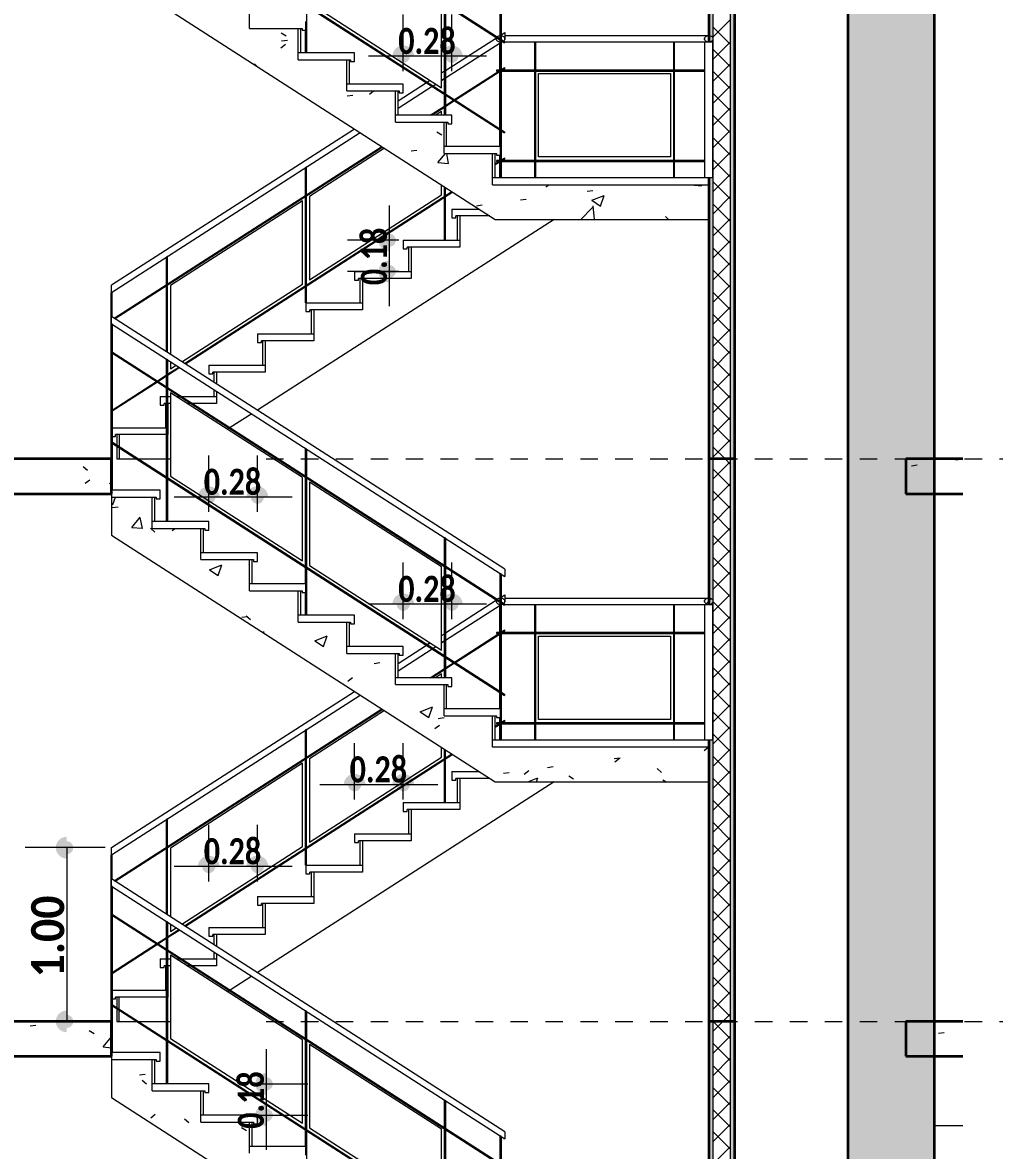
# Model space of a CAD drawing. Header units: metres. Extents: x -144 to 1000, y -717 to 29.
# Drawn here: x 346.09 to 351.65, y -616.35 to -609.89 of the extents above; entities that cross this region are included whole.
import ezdxf

# ---------------------------------------------------------------- set-up
doc = ezdxf.new("R2010")
doc.units = ezdxf.units.M
doc.linetypes.add('Punto 1 mm', pattern=[0.075, 0, -0.075])
doc.layers.get('0').update_dxf_attribs({"color": 1})
for name, color, linetype, lineweight in [('A-ANNO-DIMS', 1, 'Continuous', 9), ('A-FLOR', 2, 'Continuous', 9), ('A-FLOR-HRAL', 1, 'Continuous', 9), ('A-FLOR-LEVL', 51, 'Continuous', 9), ('A-FLOR-PATT', 8, 'Continuous', 50), ('A-WALL', 4, 'Continuous', 9), ('S-BEAM', 1, 'Continuous', 9), ('S-COLS', 7, 'Continuous', 9), ('S-STRS', 1, 'Continuous', 9)]:
    doc.layers.add(name, color=color, linetype=linetype, lineweight=lineweight)
doc.layers.add('A-WALL-PATT', color=7, linetype='Continuous', lineweight=35, true_color=0x9c9c9c)
doc.styles.add('Calibri_B', font='calibrib.ttf', dxfattribs={"height": 0.165})
doc.styles.add('Calibri_B_2', font='calibrib.ttf', dxfattribs={"height": 0.135})

msp = doc.modelspace()

# ---------------------------------------------------------------- hatches: boundary and pattern name
at = {"layer": 'A-WALL-PATT', "true_color": 0x747474}
for points in [[(350.0187, -612.394), (350.0436, -612.394), (350.0436, -609.1724), (350.0187, -609.1724), (350.0187, -610.0052), (350.0411, -610.0052), (350.0411, -610.7832), (350.0187, -610.7832), (350.0187, -612.3186)], [(350.0187, -615.6156), (350.0436, -615.6156), (350.0436, -612.394), (350.0187, -612.394), (350.0187, -613.2267), (350.0411, -613.2267), (350.0411, -614.0048), (350.0187, -614.0048), (350.0187, -615.4299)], [(350.0187, -618.8372), (350.0436, -618.8372), (350.0436, -615.6156), (350.0187, -615.6156), (350.0187, -616.4483), (350.0411, -616.4483), (350.0411, -617.2264), (350.0187, -617.2264), (350.0187, -618.5412)]]:
    msp.add_hatch(color=8, dxfattribs=at).paths.add_polyline_path(points)
at = {"layer": 'A-WALL-PATT', "lineweight": 5, "true_color": 0x747474}
for points in [[(350.143, -612.394), (350.1679, -612.394), (350.1679, -609.1724), (350.143, -609.1724), (350.143, -612.3186)], [(350.143, -615.6156), (350.1679, -615.6156), (350.1679, -612.394), (350.143, -612.394), (350.143, -615.2225)], [(350.143, -618.8372), (350.1679, -618.8372), (350.1679, -615.6156), (350.143, -615.6156), (350.143, -618.5412)]]:
    msp.add_hatch(color=8, dxfattribs=at).paths.add_polyline_path(points)
at = {"layer": 'S-COLS', "true_color": 0x414141}
msp.add_hatch(color=250, dxfattribs=at).paths.add_polyline_path([(350.8142, -652.1865), (351.3113, -652.1865), (351.3113, -602.7802), (350.8142, -602.7802), (350.8142, -650.8985)])

# ---------------------------------------------------------------- linework, layer by layer
at = {"linetype": 'ByBlock'}
for points in [[(348.2815, -610.0875, 0.0994, 0.0994, 1), (348.2567, -610.0875, 0, 0, 0)], [(348.1891, -611.3077, 0.0994, 0.0994, 1), (348.1891, -611.3326, 0, 0, 0)], [(347.1679, -612.6128, 0.0994, 0.0994, 1), (347.143, -612.6128, 0, 0, 0)], [(348.2815, -613.2263, 0.0994, 0.0994, 1), (348.2567, -613.2263, 0, 0, 0)], [(348.0031, -614.2602, 0.0994, 0.0994, 1), (347.9783, -614.2602, 0, 0, 0)], [(346.342, -614.608, 0.0994, 0.0994, 1), (346.342, -614.6329, 0, 0, 0)], [(347.1679, -614.729, 0.0994, 0.0994, 1), (347.143, -614.729, 0, 0, 0)], [(347.4846, -616.1401, 0.0994, 0.0994, 1), (347.4846, -616.1649, 0, 0, 0)]]:
    msp.add_lwpolyline(points, format="xyseb", dxfattribs=at)
at = {"linetype": 'ByBlock', "const_width": 0.0994}
for points in [[(348.5599, -610.0875, 1), (348.5351, -610.0875, 1)], [(348.1891, -611.1287, 1), (348.1891, -611.1536, 1)], [(347.4463, -612.6128, 1), (347.4215, -612.6128, 1)], [(348.5599, -613.2263, 1), (348.5351, -613.2263, 1)], [(348.2815, -614.2602, 1), (348.2567, -614.2602, 1)], [(347.4463, -614.729, 1), (347.4215, -614.729, 1)], [(346.342, -615.6032, 1), (346.342, -615.628, 1)], [(347.4846, -615.9611, 1), (347.4846, -615.986, 1)]]:
    msp.add_lwpolyline(points, format="xyb", dxfattribs=at)
at = {"layer": 'A-ANNO-DIMS'}
for p, q in [((348.2691, -610.1723), (348.2691, -609.8488)), ((348.5475, -610.1723), (348.5475, -609.8488)), ((348.7464, -610.0875), (348.0702, -610.0875)), ((348.1891, -610.9423), (348.1891, -611.519)), ((348.2436, -611.1412), (347.9504, -611.1412)), ((348.2436, -611.3201), (347.9504, -611.3201)), ((347.1555, -612.6977), (347.1555, -612.3742)), ((347.4339, -612.6977), (347.4339, -612.3742)), ((347.6327, -612.6128), (346.9566, -612.6128)), ((348.2691, -613.3111), (348.2691, -612.9876)), ((348.5475, -613.3111), (348.5475, -612.9876)), ((348.7464, -613.2263), (348.0702, -613.2263)), ((347.9907, -614.345), (347.9907, -614.0216)), ((348.2691, -614.345), (348.2691, -614.0216)), ((348.468, -614.2602), (347.7918, -614.2602)), ((347.1555, -614.8138), (347.1555, -614.4903)), ((347.4339, -614.8138), (347.4339, -614.4903)), ((346.5617, -614.6205), (346.1033, -614.6205)), ((346.342, -614.6205), (346.342, -615.6156)), ((347.6327, -614.729), (346.9566, -614.729)), ((346.5617, -615.6156), (346.1033, -615.6156)), ((347.4846, -615.7747), (347.4846, -616.3514)), ((347.43, -615.9735), (347.7232, -615.9735)), ((347.43, -616.1525), (347.7232, -616.1525))]:
    msp.add_line(p, q, dxfattribs=at)
at = {"layer": 'A-FLOR', "lineweight": 35}
for p, q in [((346.5987, -612.394), (342.7599, -612.394)), ((346.5987, -612.5929), (346.5987, -612.394)), ((351.4738, -612.394), (351.1475, -612.394)), ((351.1475, -612.394), (351.1475, -612.5929)), ((342.7599, -612.5929), (346.5987, -612.5929)), ((351.1475, -612.5929), (351.4738, -612.5929)), ((346.5987, -615.6156), (342.7599, -615.6156)), ((346.5987, -615.8144), (346.5987, -615.6156)), ((351.4738, -615.6156), (351.1475, -615.6156)), ((351.1475, -615.6156), (351.1475, -615.8144)), ((342.7599, -615.8144), (346.5987, -615.8144)), ((351.1475, -615.8144), (351.4738, -615.8144))]:
    msp.add_line(p, q, dxfattribs=at)
at = {"layer": 'A-FLOR-HRAL'}
for p, q in [((346.5987, -608.5559), (348.8487, -610.0024)), ((346.5987, -608.563), (348.8487, -610.0095)), ((346.5987, -609.073), (348.8487, -610.5194)), ((346.5987, -609.0801), (348.8487, -610.5265)), ((347.7155, -609.1157), (347.7155, -610.0673)), ((348.505, -610.4253), (348.505, -609.623)), ((348.5109, -609.6268), (348.5109, -610.4253)), ((347.7324, -609.7819), (348.4881, -610.2677)), ((348.4881, -610.2677), (348.4881, -609.7904)), ((348.8233, -610.6042), (348.8233, -609.8278)), ((348.8293, -609.8316), (348.8293, -610.7832)), ((347.7095, -610.0673), (347.7095, -609.938)), ((348.5109, -610.1696), (348.8032, -609.9817)), ((348.5109, -610.2109), (348.8233, -610.0101)), ((348.8015, -609.9878), (348.8021, -609.9839)), ((348.8021, -609.9916), (348.8015, -609.9878)), ((348.8037, -609.9806), (348.8021, -609.9839)), ((348.8021, -609.9916), (348.8039, -609.9953)), ((348.8039, -609.9953), (348.8069, -609.9986)), ((348.8069, -609.9986), (348.8108, -610.0014)), ((348.8108, -609.9742), (348.8078, -609.9761)), ((348.8155, -609.9721), (348.8108, -609.9742)), ((348.8108, -610.0014), (348.8155, -610.0034)), ((348.8208, -609.9708), (348.8155, -609.9721)), ((348.8155, -610.0034), (348.8208, -610.0047)), ((348.8197, -609.9711), (348.8233, -609.9687)), ((348.8233, -609.9705), (348.8208, -609.9708)), ((348.8208, -610.0047), (348.8233, -610.005)), ((348.8229, -610.1667), (348.8229, -610.0104)), ((348.8293, -609.9649), (348.8512, -609.9508)), ((348.8319, -609.9708), (348.8293, -609.9705)), ((348.8319, -610.0046), (348.8293, -610.0063)), ((348.8293, -610.005), (348.8319, -610.0047)), ((348.831, -610.0052), (348.842, -610.0052)), ((348.8371, -609.9721), (348.8319, -609.9708)), ((348.8319, -610.0047), (348.8371, -610.0034)), ((348.8418, -609.9742), (348.8371, -609.9721)), ((348.8371, -610.0034), (348.8385, -610.0029)), ((348.8458, -609.9769), (348.8418, -609.9742)), ((348.8445, -609.9997), (348.8458, -609.9986)), ((348.8487, -609.9802), (348.8458, -609.9769)), ((348.8458, -609.9986), (348.8487, -609.9953)), ((348.8506, -609.9839), (348.8487, -609.9802)), ((348.8487, -609.9953), (348.8506, -609.9916)), ((348.8487, -610.0024), (348.8487, -610.0095)), ((348.8487, -610.0052), (350.0411, -610.0052)), ((348.8512, -609.9922), (348.8498, -609.9931)), ((348.8512, -609.9878), (348.8506, -609.9839)), ((348.8506, -609.9916), (348.8512, -609.9878)), ((350.0187, -609.9704), (348.8512, -609.9704)), ((349.0216, -610.0052), (349.0216, -610.7832)), ((349.0276, -610.7832), (349.0276, -610.0052)), ((349.8171, -610.0052), (349.8171, -610.7832)), ((349.823, -610.7832), (349.823, -610.0052)), ((349.9945, -609.9839), (349.9939, -609.9878)), ((349.9939, -609.9878), (349.9945, -609.9916)), ((349.9963, -609.9802), (349.9945, -609.9839)), ((349.9945, -609.9916), (349.9963, -609.9953)), ((349.9993, -609.9769), (349.9963, -609.9802)), ((349.9963, -609.9953), (349.9993, -609.9986)), ((349.9963, -610.7832), (349.9963, -610.0052)), ((350.0032, -609.9742), (349.9993, -609.9769)), ((349.9993, -609.9986), (350.0032, -610.0014)), ((350.0079, -609.9721), (350.0032, -609.9742)), ((350.0032, -610.0014), (350.0079, -610.0034)), ((350.0132, -609.9708), (350.0079, -609.9721)), ((350.0079, -610.0034), (350.0132, -610.0047)), ((350.0187, -609.9704), (350.0132, -609.9708)), ((350.0132, -610.0047), (350.0187, -610.0052)), ((350.0242, -609.9708), (350.0187, -609.9704)), ((350.0187, -610.0052), (350.0242, -610.0047)), ((350.0295, -609.9721), (350.0242, -609.9708)), ((350.0242, -610.0047), (350.0295, -610.0034)), ((350.0342, -609.9742), (350.0295, -609.9721)), ((350.0295, -610.0034), (350.0342, -610.0014)), ((350.0381, -609.9769), (350.0342, -609.9742)), ((350.0342, -610.0014), (350.0381, -609.9986)), ((350.0411, -609.9802), (350.0381, -609.9769)), ((350.0381, -609.9986), (350.0411, -609.9953)), ((350.0429, -609.9839), (350.0411, -609.9802)), ((350.0411, -609.9953), (350.0429, -609.9916)), ((350.0411, -610.7832), (350.0411, -610.0052)), ((350.0436, -609.9878), (350.0429, -609.9839)), ((350.0429, -609.9916), (350.0436, -609.9878)), ((348.505, -610.1734), (348.4881, -610.1843)), ((348.563, -610.3358), (348.8166, -610.1727)), ((348.8233, -610.1755), (348.5685, -610.3393)), ((348.804, -610.1667), (348.804, -610.1727)), ((348.8233, -610.1667), (348.804, -610.1667)), ((348.804, -610.1727), (348.8233, -610.1727)), ((348.8229, -610.5029), (348.8229, -610.1727)), ((348.8293, -610.1646), (348.8487, -610.1521)), ((349.9963, -610.1667), (348.8293, -610.1667)), ((348.8293, -610.1727), (349.9963, -610.1727)), ((348.8487, -610.1592), (348.837, -610.1667)), ((348.8487, -610.1521), (348.8487, -610.1592)), ((348.8487, -610.1727), (348.8487, -610.1667)), ((349.0445, -610.6639), (349.0445, -610.1866)), ((349.0445, -610.1866), (349.8002, -610.1866)), ((349.8002, -610.1866), (349.8002, -610.6639)), ((348.4022, -610.2395), (348.2393, -610.3442)), ((348.4344, -610.2602), (348.2393, -610.3856)), ((348.4232, -610.226), (348.4077, -610.2359)), ((348.4399, -610.2566), (348.4553, -610.2467)), ((348.4881, -610.2256), (348.505, -610.2148)), ((348.5048, -610.2149), (348.4881, -610.2256)), ((348.5048, -610.2983), (348.5048, -610.2149)), ((348.5048, -610.4253), (348.5048, -610.3054)), ((348.4238, -610.4253), (348.505, -610.3731)), ((348.505, -610.3802), (348.4348, -610.4253)), ((348.5109, -610.3692), (348.5575, -610.3393)), ((348.563, -610.3429), (348.5109, -610.3763)), ((348.4879, -610.4039), (348.4547, -610.4253)), ((348.4879, -610.4253), (348.4879, -610.4039)), ((347.9907, -610.504), (346.5987, -611.3989)), ((346.5987, -611.4403), (348.0229, -610.5247)), ((348.8229, -610.6042), (348.8229, -610.51)), ((348.8487, -610.5194), (348.8487, -610.5265)), ((346.6145, -611.5883), (348.146, -610.6038)), ((348.1516, -610.6073), (346.6201, -611.5919)), ((348.1615, -610.6137), (347.7322, -610.8897)), ((348.8229, -610.6838), (348.8229, -610.6539)), ((348.8233, -610.7832), (348.8233, -610.6539)), ((348.7961, -610.703), (348.8166, -610.6897)), ((348.8233, -610.6925), (348.7961, -610.71)), ((348.804, -610.6838), (348.804, -610.6897)), ((348.8233, -610.6838), (348.804, -610.6838)), ((348.804, -610.6897), (348.8233, -610.6897)), ((348.8229, -610.7832), (348.8229, -610.6897)), ((348.8293, -610.6816), (348.8487, -610.6691)), ((349.9963, -610.6838), (348.8293, -610.6838)), ((348.8293, -610.6897), (349.9963, -610.6897)), ((348.8487, -610.6762), (348.837, -610.6838)), ((348.8487, -610.6691), (348.8487, -610.6762)), ((348.8487, -610.6897), (348.8487, -610.6838)), ((349.8002, -610.6639), (349.0445, -610.6639)), ((347.7153, -610.7224), (347.7093, -610.7263)), ((347.7093, -611.4991), (347.7093, -610.7263)), ((347.7153, -611.4991), (347.7153, -610.7224)), ((350.0411, -610.7832), (349.9963, -610.7832)), ((348.4879, -610.8812), (348.4879, -610.8235)), ((348.5048, -611.1412), (348.5048, -610.8344)), ((348.5107, -611.1412), (348.5107, -610.8382)), ((347.6924, -610.9153), (346.9367, -611.4011)), ((347.0167, -611.8468), (348.5482, -610.8623)), ((348.5537, -610.8659), (347.0224, -611.8503)), ((347.6924, -611.3926), (347.6924, -610.9153)), ((347.7322, -611.367), (348.4879, -610.8812)), ((347.7322, -610.8897), (347.7322, -611.367)), ((348.5048, -611.1412), (348.5107, -611.1412)), ((346.9198, -611.2338), (346.9139, -611.2376)), ((346.9139, -611.7805), (346.9139, -611.2376)), ((346.9198, -611.7846), (346.9198, -611.2338)), ((346.9367, -611.4011), (346.9367, -611.7952)), ((347.0014, -611.8368), (347.6924, -611.3926)), ((346.6016, -611.4383), (346.5957, -611.4422)), ((346.5957, -612.394), (346.5957, -611.4422)), ((346.6016, -611.5798), (346.6016, -611.4383)), ((347.7093, -611.4991), (347.7153, -611.4991)), ((346.6016, -611.6212), (346.5957, -611.6173)), ((348.8512, -613.0259), (346.5987, -611.5779)), ((346.5987, -611.6192), (348.8512, -613.0673)), ((346.6016, -611.6212), (346.6016, -612.573)), ((346.5987, -611.7846), (346.5987, -611.7775)), ((346.5987, -611.7775), (348.8487, -613.224)), ((346.5987, -611.7846), (348.8487, -613.2311)), ((346.9139, -611.9802), (346.9139, -611.8217)), ((346.92, -611.8257), (346.9141, -611.8219)), ((346.9141, -612.752), (346.9141, -611.8219)), ((346.92, -611.8257), (346.92, -612.752)), ((346.92, -611.909), (346.9847, -611.8674)), ((346.9904, -611.8709), (346.92, -611.9161)), ((346.9367, -611.8366), (346.9367, -611.8784)), ((346.9367, -611.8784), (346.9693, -611.8575)), ((346.8616, -611.9466), (346.9141, -611.9128)), ((346.9141, -611.9199), (346.8671, -611.9501)), ((346.6016, -612.1137), (346.8561, -611.9501)), ((346.8616, -611.9537), (346.6016, -612.1208)), ((346.9139, -612.036), (346.9139, -611.9872)), ((346.9369, -612.0149), (346.9369, -612.4921)), ((347.6926, -612.5007), (346.9369, -612.0149)), ((346.5987, -612.3017), (346.5987, -612.2946)), ((346.5987, -612.2946), (348.8487, -613.741)), ((346.5987, -612.3017), (348.8487, -613.7481)), ((347.7155, -612.3373), (347.7095, -612.3335)), ((347.7095, -613.1099), (347.7095, -612.3335)), ((347.7155, -612.3373), (347.7155, -613.2889)), ((346.9369, -612.4921), (347.6926, -612.9779)), ((347.6926, -612.9779), (347.6926, -612.5007)), ((347.7324, -612.5262), (347.7324, -613.0035)), ((348.4881, -613.012), (347.7324, -612.5262)), ((348.5109, -612.8484), (348.505, -612.8446)), ((348.505, -613.6468), (348.505, -612.8446)), ((348.5109, -612.8484), (348.5109, -613.6468)), ((347.7324, -613.0035), (348.4881, -613.4893)), ((348.4881, -613.4893), (348.4881, -613.012)), ((348.8293, -613.0532), (348.8233, -613.0494)), ((348.8233, -613.8258), (348.8233, -613.0494)), ((348.8293, -613.0532), (348.8293, -614.0048)), ((347.7095, -613.2889), (347.7095, -613.1596)), ((348.8293, -613.1865), (348.8512, -613.1724)), ((348.8032, -613.2033), (348.5109, -613.3912)), ((348.5109, -613.4325), (348.8233, -613.2317)), ((348.8015, -613.2093), (348.8021, -613.2055)), ((348.8015, -613.2093), (348.8021, -613.2132)), ((348.8037, -613.2022), (348.8021, -613.2055)), ((348.8021, -613.2132), (348.8039, -613.2169)), ((348.8039, -613.2169), (348.8069, -613.2202)), ((348.8069, -613.2202), (348.8108, -613.2229)), ((348.8108, -613.1957), (348.8078, -613.1977)), ((348.8155, -613.1937), (348.8108, -613.1957)), ((348.8108, -613.2229), (348.8155, -613.225)), ((348.8208, -613.1924), (348.8155, -613.1937)), ((348.8155, -613.225), (348.8208, -613.2263)), ((348.8197, -613.1926), (348.8233, -613.1903)), ((348.8233, -613.1921), (348.8208, -613.1924)), ((348.8208, -613.2263), (348.8233, -613.2266)), ((348.8229, -613.3883), (348.8229, -613.2319)), ((348.8319, -613.1924), (348.8293, -613.1921)), ((348.8293, -613.2279), (348.8319, -613.2262)), ((348.8293, -613.2266), (348.8319, -613.2263)), ((348.842, -613.2267), (348.831, -613.2267)), ((348.8371, -613.1937), (348.8319, -613.1924)), ((348.8319, -613.2263), (348.8371, -613.225)), ((348.8418, -613.1957), (348.8371, -613.1937)), ((348.8371, -613.225), (348.8385, -613.2245)), ((348.8458, -613.1985), (348.8418, -613.1957)), ((348.8445, -613.2212), (348.8458, -613.2202)), ((348.8487, -613.2018), (348.8458, -613.1985)), ((348.8458, -613.2202), (348.8487, -613.2169)), ((348.8506, -613.2055), (348.8487, -613.2018)), ((348.8487, -613.2169), (348.8506, -613.2132)), ((348.8487, -613.224), (348.8487, -613.2311)), ((348.8487, -613.2267), (350.0411, -613.2267)), ((348.8498, -613.2147), (348.8512, -613.2138)), ((348.8512, -613.2093), (348.8506, -613.2055)), ((348.8506, -613.2132), (348.8512, -613.2093)), ((348.8512, -613.1919), (350.0187, -613.1919)), ((349.0216, -613.2267), (349.0216, -614.0048)), ((349.0276, -614.0048), (349.0276, -613.2267)), ((349.8171, -613.2267), (349.8171, -614.0048)), ((349.823, -614.0048), (349.823, -613.2267)), ((349.9945, -613.2055), (349.9939, -613.2093)), ((349.9939, -613.2093), (349.9945, -613.2132)), ((349.9963, -613.2018), (349.9945, -613.2055)), ((349.9945, -613.2132), (349.9963, -613.2169)), ((349.9993, -613.1985), (349.9963, -613.2018)), ((349.9963, -613.2169), (349.9993, -613.2202)), ((349.9963, -614.0048), (349.9963, -613.2267)), ((350.0032, -613.1957), (349.9993, -613.1985)), ((349.9993, -613.2202), (350.0032, -613.2229)), ((350.0079, -613.1937), (350.0032, -613.1957)), ((350.0032, -613.2229), (350.0079, -613.225)), ((350.0033, -613.223), (350.0314, -613.1948)), ((350.0132, -613.1924), (350.0079, -613.1937)), ((350.0079, -613.225), (350.0132, -613.2263)), ((350.0187, -613.1919), (350.0132, -613.1924)), ((350.0132, -613.2263), (350.0187, -613.2267)), ((350.0242, -613.1924), (350.0187, -613.1919)), ((350.0187, -613.2267), (350.0242, -613.2263)), ((350.0295, -613.1937), (350.0242, -613.1924)), ((350.0242, -613.2263), (350.0295, -613.225)), ((350.0342, -613.1957), (350.0295, -613.1937)), ((350.0295, -613.225), (350.0342, -613.2229)), ((350.0381, -613.1985), (350.0342, -613.1957)), ((350.0342, -613.2229), (350.0381, -613.2202)), ((350.0411, -613.2018), (350.0381, -613.1985)), ((350.0381, -613.2202), (350.0411, -613.2169)), ((350.0429, -613.2055), (350.0411, -613.2018)), ((350.0411, -613.2169), (350.0429, -613.2132)), ((350.0411, -614.0048), (350.0411, -613.2267)), ((350.0436, -613.2093), (350.0429, -613.2055)), ((350.0429, -613.2132), (350.0436, -613.2093)), ((348.4881, -613.4059), (348.505, -613.395)), ((348.563, -613.5574), (348.8166, -613.3943)), ((348.8233, -613.3971), (348.5685, -613.5609)), ((348.804, -613.3883), (348.804, -613.3943)), ((348.8233, -613.3883), (348.804, -613.3883)), ((348.804, -613.3943), (348.8233, -613.3943)), ((348.8229, -613.7245), (348.8229, -613.3943)), ((348.8293, -613.3861), (348.8487, -613.3737)), ((349.9963, -613.3883), (348.8293, -613.3883)), ((348.8293, -613.3943), (349.9963, -613.3943)), ((348.8487, -613.3808), (348.837, -613.3883)), ((348.8487, -613.3737), (348.8487, -613.3808)), ((348.8487, -613.3943), (348.8487, -613.3883)), ((349.0445, -613.8855), (349.0445, -613.4082)), ((349.0445, -613.4082), (349.8002, -613.4082)), ((349.8002, -613.4082), (349.8002, -613.8855)), ((348.2393, -613.5658), (348.4022, -613.4611)), ((348.2393, -613.6072), (348.4344, -613.4818)), ((348.4232, -613.4476), (348.4077, -613.4575)), ((348.4077, -613.4575), (348.4232, -613.4476)), ((348.4399, -613.4782), (348.4553, -613.4683)), ((348.4881, -613.4472), (348.505, -613.4364)), ((348.5048, -613.4365), (348.4881, -613.4472)), ((348.5048, -613.5199), (348.5048, -613.4365)), ((348.5048, -613.6468), (348.5048, -613.527)), ((348.5109, -613.5908), (348.5575, -613.5609)), ((348.563, -613.5644), (348.5109, -613.5979)), ((348.4238, -613.6468), (348.505, -613.5947)), ((348.505, -613.6017), (348.4348, -613.6468)), ((348.4879, -613.6255), (348.4547, -613.6468)), ((348.4879, -613.6468), (348.4879, -613.6255)), ((346.5987, -614.6205), (347.9907, -613.7256)), ((346.5987, -614.6618), (348.0229, -613.7462)), ((348.8229, -613.8258), (348.8229, -613.7316)), ((348.8487, -613.741), (348.8487, -613.7481)), ((346.6145, -614.8099), (348.146, -613.8254)), ((348.1516, -613.8289), (346.6201, -614.8134)), ((348.1615, -613.8353), (347.7322, -614.1113)), ((348.8229, -613.9054), (348.8229, -613.8755)), ((348.8233, -614.0048), (348.8233, -613.8755)), ((349.8002, -613.8855), (349.0445, -613.8855)), ((347.7153, -613.944), (347.7093, -613.9479)), ((347.7093, -614.7207), (347.7093, -613.9479)), ((347.7153, -614.7207), (347.7153, -613.944)), ((348.7961, -613.9245), (348.8166, -613.9113)), ((348.8233, -613.9141), (348.7961, -613.9316)), ((348.804, -613.9054), (348.804, -613.9113)), ((348.8233, -613.9054), (348.804, -613.9054)), ((348.804, -613.9113), (348.8233, -613.9113)), ((348.8229, -614.0048), (348.8229, -613.9113)), ((348.8293, -613.9032), (348.8487, -613.8907)), ((349.9963, -613.9054), (348.8293, -613.9054)), ((348.8293, -613.9113), (349.9963, -613.9113)), ((348.8487, -613.8978), (348.837, -613.9054)), ((348.8487, -613.8907), (348.8487, -613.8978)), ((348.8487, -613.9113), (348.8487, -613.9054)), ((350.0411, -614.0048), (349.9963, -614.0048)), ((348.4879, -614.1028), (348.4879, -614.0451)), ((348.5048, -614.3627), (348.5048, -614.056)), ((348.5107, -614.3627), (348.5107, -614.0598)), ((347.6924, -614.1369), (346.9367, -614.6227)), ((347.0167, -615.0684), (348.5482, -614.0839)), ((348.5537, -614.0875), (347.0224, -615.0719)), ((347.6924, -614.6142), (347.6924, -614.1369)), ((347.7322, -614.5886), (348.4879, -614.1028)), ((347.7322, -614.1113), (347.7322, -614.5886)), ((348.5048, -614.3627), (348.5107, -614.3627)), ((346.9198, -614.4554), (346.9139, -614.4592)), ((346.9139, -615.0021), (346.9139, -614.4592)), ((346.9198, -615.0061), (346.9198, -614.4554)), ((346.6016, -614.6599), (346.5957, -614.6638)), ((346.6016, -614.8014), (346.6016, -614.6599)), ((346.9367, -614.6227), (346.9367, -615.0168)), ((347.0014, -615.0584), (347.6924, -614.6142)), ((346.5957, -615.6156), (346.5957, -614.6638)), ((347.7093, -614.7207), (347.7153, -614.7207)), ((346.6016, -614.8427), (346.5957, -614.8389)), ((348.8512, -616.2475), (346.5987, -614.7994)), ((346.5987, -614.8408), (348.8512, -616.2889)), ((346.6016, -614.8427), (346.6016, -615.7946)), ((346.5987, -615.0062), (346.5987, -614.9991)), ((346.5987, -614.9991), (348.8487, -616.4456)), ((346.5987, -615.0062), (348.8487, -616.4527)), ((346.9139, -615.2017), (346.9139, -615.0433)), ((346.92, -615.0473), (346.9141, -615.0434)), ((346.9141, -615.9735), (346.9141, -615.0434)), ((346.92, -615.0473), (346.92, -615.9735)), ((346.92, -615.1306), (346.9847, -615.089)), ((346.9904, -615.0924), (346.92, -615.1377)), ((346.9367, -615.0581), (346.9367, -615.1)), ((346.9367, -615.1), (346.9693, -615.0791)), ((346.6016, -615.3353), (346.8561, -615.1717)), ((346.8616, -615.1752), (346.6016, -615.3424)), ((346.8616, -615.1681), (346.9141, -615.1344)), ((346.9141, -615.1415), (346.8671, -615.1717)), ((346.9139, -615.2576), (346.9139, -615.2088)), ((346.9369, -615.2365), (346.9369, -615.7137)), ((347.6926, -615.7222), (346.9369, -615.2365)), ((346.5987, -615.5232), (346.5987, -615.5162)), ((346.5987, -615.5162), (348.8487, -616.9626)), ((346.5987, -615.5232), (348.8487, -616.9697)), ((347.7155, -615.5589), (347.7095, -615.5551)), ((347.7095, -616.3315), (347.7095, -615.5551)), ((347.7155, -615.5589), (347.7155, -616.5105)), ((346.9369, -615.7137), (347.6926, -616.1995)), ((347.6926, -616.1995), (347.6926, -615.7222)), ((347.7324, -615.7478), (347.7324, -616.2251)), ((348.4881, -616.2336), (347.7324, -615.7478)), ((348.5109, -616.07), (348.505, -616.0662)), ((348.505, -616.8684), (348.505, -616.0662)), ((348.5109, -616.07), (348.5109, -616.8684)), ((347.7324, -616.2251), (348.4881, -616.7109)), ((348.4881, -616.7109), (348.4881, -616.2336)), ((348.8293, -616.2748), (348.8233, -616.271)), ((348.8233, -617.0474), (348.8233, -616.271)), ((348.8293, -616.2748), (348.8293, -617.2264))]:
    msp.add_line(p, q, dxfattribs=at)
for points in [[(348.8512, -609.9508), (348.8512, -609.9508), (348.8512, -609.9512), (348.8512, -609.9527), (348.8512, -609.9552), (348.8512, -609.9596), (348.8512, -609.9668), (348.8512, -609.9755), (348.8512, -609.9827), (348.8512, -609.988), (348.8512, -609.9914), (348.8512, -609.9922), (348.8512, -609.9922)], [(346.5987, -611.4403), (346.5987, -611.4403), (346.5987, -611.4399), (346.5987, -611.4384), (346.5987, -611.4359), (346.5987, -611.4315), (346.5987, -611.4243), (346.5987, -611.4156), (346.5987, -611.4084), (346.5987, -611.4031), (346.5987, -611.3997), (346.5987, -611.3989), (346.5987, -611.3989)], [(346.5987, -611.6192), (346.5987, -611.6192), (346.5987, -611.6189), (346.5987, -611.6173), (346.5987, -611.6149), (346.5987, -611.6105), (346.5987, -611.6033), (346.5987, -611.5946), (346.5987, -611.5873), (346.5987, -611.5821), (346.5987, -611.5786), (346.5987, -611.5779), (346.5987, -611.5779)], [(348.8512, -613.0259), (348.8512, -613.0259), (348.8512, -613.0263), (348.8512, -613.0278), (348.8512, -613.0303), (348.8512, -613.0347), (348.8512, -613.0418), (348.8512, -613.0506), (348.8512, -613.0578), (348.8512, -613.0631), (348.8512, -613.0665), (348.8512, -613.0673), (348.8512, -613.0673)], [(348.8512, -613.1724), (348.8512, -613.1724), (348.8512, -613.1728), (348.8512, -613.1743), (348.8512, -613.1768), (348.8512, -613.1812), (348.8512, -613.1883), (348.8512, -613.1971), (348.8512, -613.2043), (348.8512, -613.2096), (348.8512, -613.213), (348.8512, -613.2138), (348.8512, -613.2138)], [(346.5987, -614.6618), (346.5987, -614.6618), (346.5987, -614.6615), (346.5987, -614.6599), (346.5987, -614.6575), (346.5987, -614.6531), (346.5987, -614.6459), (346.5987, -614.6372), (346.5987, -614.6299), (346.5987, -614.6247), (346.5987, -614.6213), (346.5987, -614.6205), (346.5987, -614.6205)], [(346.5987, -614.8408), (346.5987, -614.8408), (346.5987, -614.8405), (346.5987, -614.8389), (346.5987, -614.8364), (346.5987, -614.832), (346.5987, -614.8249), (346.5987, -614.8162), (346.5987, -614.8089), (346.5987, -614.8037), (346.5987, -614.8002), (346.5987, -614.7995), (346.5987, -614.7994)], [(348.8512, -616.2475), (348.8512, -616.2475), (348.8512, -616.2478), (348.8512, -616.2494), (348.8512, -616.2519), (348.8512, -616.2563), (348.8512, -616.2634), (348.8512, -616.2721), (348.8512, -616.2794), (348.8512, -616.2847), (348.8512, -616.2881), (348.8512, -616.2889), (348.8512, -616.2889)]]:
    msp.add_open_spline(points, degree=3, knots=[0, 0, 0, 0, 0.071429, 0.142857, 0.214286, 0.285714, 0.428571, 0.571429, 0.678571, 0.785714, 0.892857, 1, 1, 1, 1], dxfattribs=at)
for points in [[(349.9945, -609.9916), (349.9941, -609.9904), (349.9936, -609.9878), (349.9941, -609.9852), (349.9945, -609.9839)], [(349.9945, -613.2132), (349.9941, -613.2119), (349.9936, -613.2093), (349.9941, -613.2067), (349.9945, -613.2055)]]:
    msp.add_open_spline(points, degree=3, dxfattribs=at)
at = {"layer": 'A-FLOR-LEVL', "color": 251, "linetype": 'Punto 1 mm', "true_color": 0x6c6c6c}
for p, q in [((347.4833, -612.394), (354.0184, -612.394)), ((347.4833, -615.6156), (354.0184, -615.6156))]:
    msp.add_line(p, q, dxfattribs=at)
at = {"layer": 'A-FLOR-PATT', "color": 8, "lineweight": 5, "true_color": 0x828282}
for p, q in [((351.4314, -612.3994), (351.4645, -612.3951)), ((346.4357, -612.4366), (346.4603, -612.4591)), ((351.1797, -612.4326), (351.2127, -612.4282)), ((346.4478, -612.5331), (346.4742, -612.5128)), ((346.5864, -612.5333), (346.5987, -612.5411)), ((346.1331, -615.6412), (346.1662, -615.6368)), ((346.4705, -615.6672), (346.4987, -615.6851)), ((351.3342, -615.6834), (351.3673, -615.679)), ((346.5506, -615.7621), (346.5987, -615.7048)), ((346.5506, -615.7622), (346.5987, -615.7664))]:
    msp.add_line(p, q, dxfattribs=at)
at = {"layer": 'A-WALL'}
for p, q in [((350.0436, -652.1865), (350.0436, -602.9281)), ((350.143, -652.1865), (350.143, -602.9281))]:
    msp.add_line(p, q, dxfattribs=at)
at = {"layer": 'A-WALL', "lineweight": 35}
for p, q in [((350.1679, -652.1865), (350.1679, -602.9281)), ((350.0187, -607.5616), (350.0187, -610.0052)), ((350.0187, -610.7832), (350.0187, -613.2267)), ((350.1679, -612.394), (350.0187, -612.394)), ((350.0187, -614.0048), (350.0187, -616.4483)), ((350.1679, -615.6156), (350.0187, -615.6156))]:
    msp.add_line(p, q, dxfattribs=at)
at = {"layer": 'A-WALL-PATT', "color": 1, "lineweight": 5, "true_color": 0xff0000}
for p, q in [((350.0436, -609.9766), (350.143, -609.8772)), ((350.143, -610.0206), (350.0436, -609.9212)), ((350.0436, -610.1032), (350.143, -610.0037)), ((350.143, -610.1472), (350.0436, -610.0477)), ((350.0436, -610.2297), (350.143, -610.1303)), ((350.143, -610.2737), (350.0436, -610.1743)), ((350.0436, -610.3563), (350.143, -610.2568)), ((350.143, -610.4003), (350.0436, -610.3008)), ((350.0436, -610.4828), (350.143, -610.3834)), ((350.143, -610.5268), (350.0436, -610.4274)), ((350.0436, -610.6094), (350.143, -610.5099)), ((350.143, -610.6534), (350.0436, -610.554)), ((350.0436, -610.7359), (350.143, -610.6365)), ((350.143, -610.7799), (350.0436, -610.6805)), ((350.0436, -610.8625), (350.143, -610.7631)), ((350.143, -610.9065), (350.0436, -610.8071)), ((350.0436, -610.989), (350.143, -610.8896)), ((350.143, -611.0331), (350.0436, -610.9336)), ((350.0436, -611.1156), (350.143, -611.0162)), ((350.143, -611.1596), (350.0436, -611.0602)), ((350.0436, -611.2422), (350.143, -611.1427)), ((350.143, -611.2862), (350.0436, -611.1867)), ((350.0436, -611.3687), (350.143, -611.2693)), ((350.143, -611.4127), (350.0436, -611.3133)), ((350.0436, -611.4953), (350.143, -611.3958)), ((350.143, -611.5393), (350.0436, -611.4398)), ((350.0436, -611.6218), (350.143, -611.5224)), ((350.143, -611.6658), (350.0436, -611.5664)), ((350.0436, -611.7484), (350.143, -611.649)), ((350.143, -611.7924), (350.0436, -611.693)), ((350.0436, -611.8749), (350.143, -611.7755)), ((350.143, -611.9189), (350.0436, -611.8195)), ((350.0436, -612.0015), (350.143, -611.9021)), ((350.143, -612.0455), (350.0436, -611.9461)), ((350.0436, -612.128), (350.143, -612.0286)), ((350.143, -612.1721), (350.0436, -612.0726)), ((350.0436, -612.2546), (350.143, -612.1552)), ((350.143, -612.2986), (350.0436, -612.1992)), ((350.0436, -612.3812), (350.143, -612.2817)), ((350.1118, -612.394), (350.0436, -612.3257)), ((350.143, -612.4252), (350.1118, -612.394)), ((350.0436, -612.5077), (350.143, -612.4083)), ((350.143, -612.5517), (350.0436, -612.4523)), ((350.0436, -612.6343), (350.143, -612.5348)), ((350.143, -612.6783), (350.0436, -612.5788)), ((350.0436, -612.7608), (350.143, -612.6614)), ((350.143, -612.8048), (350.0436, -612.7054)), ((350.0436, -612.8874), (350.143, -612.788)), ((350.143, -612.9314), (350.0436, -612.832)), ((350.0436, -613.0139), (350.143, -612.9145)), ((350.143, -613.0579), (350.0436, -612.9585)), ((350.0436, -613.1405), (350.143, -613.0411)), ((350.143, -613.1845), (350.0436, -613.0851)), ((350.0436, -613.2671), (350.143, -613.1676)), ((350.143, -613.3111), (350.0436, -613.2116)), ((350.0436, -613.3936), (350.143, -613.2942)), ((350.143, -613.4376), (350.0436, -613.3382)), ((350.0436, -613.5202), (350.143, -613.4207)), ((350.143, -613.5642), (350.0436, -613.4647)), ((350.0436, -613.6467), (350.143, -613.5473)), ((350.143, -613.6907), (350.0436, -613.5913)), ((350.0436, -613.7733), (350.143, -613.6738)), ((350.143, -613.8173), (350.0436, -613.7178)), ((350.0436, -613.8998), (350.143, -613.8004)), ((350.143, -613.9438), (350.0436, -613.8444)), ((350.0436, -614.0264), (350.143, -613.927)), ((350.143, -614.0704), (350.0436, -613.971)), ((350.0436, -614.1529), (350.143, -614.0535)), ((350.143, -614.1969), (350.0436, -614.0975)), ((350.0436, -614.2795), (350.143, -614.1801)), ((350.143, -614.3235), (350.0436, -614.2241)), ((350.0436, -614.4061), (350.143, -614.3066)), ((350.143, -614.4501), (350.0436, -614.3506)), ((350.0436, -614.5326), (350.143, -614.4332)), ((350.143, -614.5766), (350.0436, -614.4772)), ((350.0436, -614.6592), (350.143, -614.5597)), ((350.143, -614.7032), (350.0436, -614.6037)), ((350.0436, -614.7857), (350.143, -614.6863)), ((350.143, -614.8297), (350.0436, -614.7303)), ((350.0436, -614.9123), (350.143, -614.8128)), ((350.143, -614.9563), (350.0436, -614.8568)), ((350.0436, -615.0388), (350.143, -614.9394)), ((350.143, -615.0828), (350.0436, -614.9834)), ((350.0436, -615.1654), (350.143, -615.066)), ((350.143, -615.2094), (350.0436, -615.11)), ((350.0436, -615.2919), (350.143, -615.1925)), ((350.143, -615.3359), (350.0436, -615.2365)), ((350.0436, -615.4185), (350.143, -615.3191)), ((350.143, -615.4625), (350.0436, -615.3631)), ((350.0436, -615.5451), (350.143, -615.4456)), ((350.143, -615.5891), (350.0436, -615.4896)), ((350.0436, -615.6716), (350.0996, -615.6156)), ((350.143, -615.7156), (350.0436, -615.6162)), ((350.0996, -615.6156), (350.143, -615.5722)), ((350.0436, -615.7982), (350.143, -615.6987)), ((350.143, -615.8422), (350.0436, -615.7427)), ((350.0436, -615.9247), (350.143, -615.8253)), ((350.143, -615.9687), (350.0436, -615.8693)), ((350.0436, -616.0513), (350.143, -615.9518)), ((350.143, -616.0953), (350.0436, -615.9959)), ((350.0436, -616.1778), (350.143, -616.0784)), ((350.143, -616.2218), (350.0436, -616.1224)), ((350.0436, -616.3044), (350.143, -616.205)), ((350.143, -616.3484), (350.0436, -616.249)), ((350.0436, -616.4309), (350.143, -616.3315))]:
    msp.add_line(p, q, dxfattribs=at)
at = {"layer": 'S-BEAM'}
for q in [(351.3124, -615.8144), (351.4738, -616.2122)]:
    msp.add_line((351.3124, -616.2122), q, dxfattribs=at)
at = {"layer": 'S-COLS', "lineweight": 35}
for p, q in [((350.8142, -602.7802), (350.8142, -652.1865)), ((351.3113, -652.1865), (351.3113, -602.7802))]:
    msp.add_line(p, q, dxfattribs=at)
at = {"layer": 'S-STRS'}
for p, q in [((346.5987, -609.6091), (348.7963, -611.0218)), ((347.3891, -609.9281), (347.3891, -609.7491)), ((347.3891, -609.9281), (347.6894, -609.9281)), ((347.6676, -610.1071), (347.6676, -609.9281)), ((347.6825, -610.0673), (347.6825, -609.9281)), ((347.6894, -609.9281), (347.6894, -609.938)), ((347.6894, -609.938), (347.7123, -609.938)), ((347.7123, -609.938), (347.7123, -609.8883)), ((347.9907, -610.0673), (347.6676, -610.0673)), ((347.9907, -610.117), (347.9907, -610.0673)), ((347.6676, -610.1071), (347.9678, -610.1071)), ((347.946, -610.2861), (347.946, -610.1071)), ((347.9609, -610.2463), (347.9609, -610.1071)), ((347.9678, -610.1071), (347.9678, -610.117)), ((347.9678, -610.117), (347.9907, -610.117)), ((348.2691, -610.2463), (347.946, -610.2463)), ((348.2691, -610.296), (348.2691, -610.2463)), ((347.946, -610.2861), (348.2462, -610.2861)), ((348.2244, -610.465), (348.2244, -610.2861)), ((348.2393, -610.4253), (348.2393, -610.2861)), ((348.2462, -610.2861), (348.2462, -610.296)), ((348.2462, -610.296), (348.2691, -610.296)), ((348.5475, -610.4253), (348.2244, -610.4253)), ((348.5475, -610.475), (348.5475, -610.4253)), ((348.2244, -610.465), (348.5247, -610.465)), ((348.5028, -610.644), (348.5028, -610.465)), ((348.5177, -610.6042), (348.5177, -610.465)), ((348.5247, -610.465), (348.5247, -610.475)), ((348.5247, -610.475), (348.5475, -610.475)), ((348.8259, -610.6042), (348.5028, -610.6042)), ((348.5028, -610.644), (348.8031, -610.644)), ((348.7812, -610.823), (348.7812, -610.644)), ((348.7961, -610.7832), (348.7961, -610.644)), ((348.8031, -610.644), (348.8031, -610.6539)), ((348.8031, -610.6539), (348.8259, -610.6539)), ((348.8259, -610.6539), (348.8259, -610.6042)), ((349.9963, -610.7832), (348.7812, -610.7832)), ((350.0191, -611.0218), (350.0191, -610.7832)), ((348.7812, -610.823), (350.0191, -610.823)), ((348.5475, -610.9622), (348.7035, -610.9622)), ((348.5475, -610.9622), (348.5475, -611.0119)), ((349.1339, -611.0218), (347.4338, -612.1148)), ((348.5475, -611.0119), (348.5704, -611.0119)), ((348.7654, -611.002), (348.5704, -611.002)), ((348.5704, -611.0119), (348.5704, -611.002)), ((348.5773, -611.002), (348.5773, -611.1412)), ((348.5923, -611.002), (348.5923, -611.1809)), ((348.7963, -611.0218), (350.0191, -611.0218)), ((348.2691, -611.1412), (348.5048, -611.1412)), ((348.2691, -611.1412), (348.2691, -611.1909)), ((348.5107, -611.1412), (348.5923, -611.1412)), ((348.2691, -611.1909), (348.292, -611.1909)), ((348.5923, -611.1809), (348.292, -611.1809)), ((348.292, -611.1909), (348.292, -611.1809)), ((348.2989, -611.1809), (348.2989, -611.3201)), ((348.3139, -611.1809), (348.3139, -611.3599)), ((347.9907, -611.3201), (348.3139, -611.3201)), ((347.9907, -611.3201), (347.9907, -611.3699)), ((348.3139, -611.3599), (348.0136, -611.3599)), ((348.0136, -611.3699), (348.0136, -611.3599)), ((348.0205, -611.3599), (348.0205, -611.4991)), ((348.0354, -611.3599), (348.0354, -611.5389)), ((347.9907, -611.3699), (348.0136, -611.3699)), ((347.7123, -611.4991), (347.7123, -611.5488)), ((347.7123, -611.5488), (347.7352, -611.5488)), ((347.7153, -611.4991), (348.0354, -611.4991)), ((348.0354, -611.5389), (347.7352, -611.5389)), ((347.7352, -611.5488), (347.7352, -611.5389)), ((347.7421, -611.5389), (347.7421, -611.6781)), ((347.757, -611.5389), (347.757, -611.7179)), ((347.4339, -611.6781), (347.757, -611.6781)), ((347.4339, -611.6781), (347.4339, -611.7278)), ((347.4339, -611.7278), (347.4568, -611.7278)), ((347.757, -611.7179), (347.4568, -611.7179)), ((347.4568, -611.7278), (347.4568, -611.7179)), ((347.4637, -611.7179), (347.4637, -611.8571)), ((347.4786, -611.7179), (347.4786, -611.8968)), ((347.1555, -611.8571), (347.4786, -611.8571)), ((347.1555, -611.8571), (347.1555, -611.9068)), ((347.1555, -611.9068), (347.1783, -611.9068)), ((347.4786, -611.8968), (347.1783, -611.8968)), ((347.1783, -611.9068), (347.1783, -611.8968)), ((347.1853, -611.8968), (347.1853, -611.955)), ((347.2002, -611.8968), (347.2002, -611.9648)), ((347.1853, -611.9964), (347.1853, -612.036)), ((347.2002, -612.006), (347.2002, -612.0758)), ((346.8771, -612.036), (346.9139, -612.036)), ((346.8771, -612.036), (346.8771, -612.0858)), ((346.9141, -612.0758), (346.8999, -612.0758)), ((346.8999, -612.0858), (346.8999, -612.0758)), ((346.9069, -612.0758), (346.9069, -612.215)), ((346.92, -612.036), (346.9369, -612.036)), ((346.9369, -612.0758), (346.92, -612.0758)), ((346.9218, -612.0758), (346.9218, -612.2548)), ((346.9699, -612.036), (346.9898, -612.036)), ((347.0008, -612.036), (347.2002, -612.036)), ((347.0516, -612.0758), (347.0317, -612.0758)), ((347.2002, -612.0758), (347.0627, -612.0758)), ((346.8771, -612.0858), (346.8999, -612.0858)), ((347.4017, -612.1354), (347.2785, -612.2146)), ((346.6016, -612.215), (346.9141, -612.215)), ((346.6016, -612.2647), (346.6215, -612.2647)), ((346.9141, -612.2548), (346.6215, -612.2548)), ((346.6215, -612.2647), (346.6215, -612.2548)), ((346.6285, -612.2548), (346.6285, -612.3137)), ((346.6434, -612.2548), (346.6434, -612.3233)), ((346.92, -612.215), (346.9218, -612.215)), ((346.9218, -612.2548), (346.92, -612.2548)), ((347.273, -612.2181), (347.2631, -612.2245)), ((346.6285, -612.3208), (346.6285, -612.394)), ((346.6434, -612.3304), (346.6434, -612.394)), ((346.6285, -612.394), (346.7423, -612.394)), ((346.7533, -612.394), (346.9141, -612.394)), ((346.92, -612.394), (346.9369, -612.394)), ((346.5987, -612.573), (346.5987, -612.8306)), ((346.8771, -612.573), (346.5987, -612.573)), ((346.8771, -612.6227), (346.8771, -612.573)), ((346.5987, -612.6128), (346.8542, -612.6128)), ((346.8323, -612.7917), (346.8323, -612.6128)), ((346.8472, -612.752), (346.8472, -612.6128)), ((346.8542, -612.6128), (346.8542, -612.6227)), ((346.8542, -612.6227), (346.8771, -612.6227)), ((347.1555, -612.752), (346.8323, -612.752)), ((347.1555, -612.8017), (347.1555, -612.752)), ((346.5987, -612.8306), (348.7963, -614.2434)), ((346.8323, -612.7917), (347.1326, -612.7917)), ((347.1107, -612.9707), (347.1107, -612.7917)), ((347.1256, -612.9309), (347.1256, -612.7917)), ((347.1326, -612.7917), (347.1326, -612.8017)), ((347.1326, -612.8017), (347.1555, -612.8017)), ((347.4339, -612.9309), (347.1107, -612.9309)), ((347.1107, -612.9707), (347.411, -612.9707)), ((347.3891, -613.1497), (347.3891, -612.9707)), ((347.4041, -613.1099), (347.4041, -612.9707)), ((347.411, -612.9707), (347.411, -612.9806)), ((347.411, -612.9806), (347.4339, -612.9806)), ((347.4339, -612.9806), (347.4339, -612.9309)), ((347.7123, -613.1099), (347.3891, -613.1099)), ((347.7123, -613.1596), (347.7123, -613.1099)), ((347.3891, -613.1497), (347.6894, -613.1497)), ((347.6676, -613.3287), (347.6676, -613.1497)), ((347.6825, -613.2889), (347.6825, -613.1497)), ((347.6894, -613.1497), (347.6894, -613.1596)), ((347.6894, -613.1596), (347.7123, -613.1596)), ((347.9907, -613.2889), (347.6676, -613.2889)), ((347.9907, -613.3386), (347.9907, -613.2889)), ((347.6676, -613.3287), (347.9678, -613.3287)), ((347.946, -613.5076), (347.946, -613.3287)), ((347.9609, -613.4679), (347.9609, -613.3287)), ((347.9678, -613.3287), (347.9678, -613.3386)), ((347.9678, -613.3386), (347.9907, -613.3386)), ((348.2691, -613.4679), (347.946, -613.4679)), ((348.2691, -613.5176), (348.2691, -613.4679)), ((347.946, -613.5076), (348.2462, -613.5076)), ((348.2244, -613.6866), (348.2244, -613.5076)), ((348.2393, -613.6468), (348.2393, -613.5076)), ((348.2462, -613.5076), (348.2462, -613.5176)), ((348.2462, -613.5176), (348.2691, -613.5176)), ((348.5475, -613.6468), (348.2244, -613.6468)), ((348.2244, -613.6866), (348.5247, -613.6866)), ((348.5028, -613.8656), (348.5028, -613.6866)), ((348.5177, -613.8258), (348.5177, -613.6866)), ((348.5247, -613.6866), (348.5247, -613.6966)), ((348.5475, -613.6966), (348.5475, -613.6468)), ((348.5247, -613.6966), (348.5475, -613.6966)), ((348.8259, -613.8258), (348.5028, -613.8258)), ((348.5028, -613.8656), (348.8031, -613.8656)), ((348.7812, -614.0446), (348.7812, -613.8656)), ((348.7961, -614.0048), (348.7961, -613.8656)), ((348.8031, -613.8656), (348.8031, -613.8755)), ((348.8031, -613.8755), (348.8259, -613.8755)), ((348.8259, -613.8755), (348.8259, -613.8258)), ((349.9963, -614.0048), (348.7812, -614.0048)), ((350.0191, -614.2434), (350.0191, -614.0048)), ((350.0191, -614.0446), (348.7812, -614.0446)), ((348.5475, -614.1838), (348.7035, -614.1838)), ((348.5475, -614.1838), (348.5475, -614.2335)), ((349.1339, -614.2434), (347.4338, -615.3363)), ((348.5475, -614.2335), (348.5704, -614.2335)), ((348.7654, -614.2235), (348.5704, -614.2235)), ((348.5704, -614.2335), (348.5704, -614.2235)), ((348.5773, -614.2235), (348.5773, -614.3627)), ((348.5923, -614.2235), (348.5923, -614.4025)), ((348.7963, -614.2434), (350.0191, -614.2434)), ((348.2691, -614.3627), (348.5048, -614.3627)), ((348.2691, -614.3627), (348.2691, -614.4125)), ((348.5923, -614.4025), (348.292, -614.4025)), ((348.292, -614.4125), (348.292, -614.4025)), ((348.2989, -614.4025), (348.2989, -614.5417)), ((348.3139, -614.4025), (348.3139, -614.5815)), ((348.5107, -614.3627), (348.5923, -614.3627)), ((348.2691, -614.4125), (348.292, -614.4125)), ((347.9907, -614.5417), (348.3139, -614.5417)), ((347.9907, -614.5417), (347.9907, -614.5914)), ((347.9907, -614.5914), (348.0136, -614.5914)), ((348.3139, -614.5815), (348.0136, -614.5815)), ((348.0136, -614.5914), (348.0136, -614.5815)), ((348.0205, -614.5815), (348.0205, -614.7207)), ((348.0354, -614.5815), (348.0354, -614.7605)), ((347.7123, -614.7207), (347.7123, -614.7704)), ((347.7153, -614.7207), (348.0354, -614.7207)), ((347.7123, -614.7704), (347.7352, -614.7704)), ((348.0354, -614.7605), (347.7352, -614.7605)), ((347.7352, -614.7704), (347.7352, -614.7605)), ((347.7421, -614.7605), (347.7421, -614.8997)), ((347.757, -614.7605), (347.757, -614.9394)), ((347.4339, -614.8997), (347.757, -614.8997)), ((347.4339, -614.8997), (347.4339, -614.9494)), ((347.4339, -614.9494), (347.4568, -614.9494)), ((347.757, -614.9394), (347.4568, -614.9394)), ((347.4568, -614.9494), (347.4568, -614.9394)), ((347.4637, -614.9394), (347.4637, -615.0787)), ((347.4786, -614.9394), (347.4786, -615.1184)), ((347.1555, -615.0787), (347.4786, -615.0787)), ((347.1555, -615.0787), (347.1555, -615.1284)), ((347.1555, -615.1284), (347.1783, -615.1284)), ((347.4786, -615.1184), (347.1783, -615.1184)), ((347.1783, -615.1284), (347.1783, -615.1184)), ((347.1853, -615.1184), (347.1853, -615.1766)), ((347.2002, -615.1184), (347.2002, -615.1863)), ((347.1853, -615.2179), (347.1853, -615.2576)), ((347.2002, -615.2275), (347.2002, -615.2974)), ((346.8771, -615.2576), (346.9139, -615.2576)), ((346.8771, -615.2576), (346.8771, -615.3073)), ((346.8771, -615.3073), (346.8999, -615.3073)), ((346.9141, -615.2974), (346.8999, -615.2974)), ((346.8999, -615.3073), (346.8999, -615.2974)), ((346.9069, -615.2974), (346.9069, -615.4366)), ((346.92, -615.2576), (346.9369, -615.2576)), ((346.9369, -615.2974), (346.92, -615.2974)), ((346.9218, -615.2974), (346.9218, -615.4764)), ((346.9699, -615.2576), (346.9898, -615.2576)), ((347.0008, -615.2576), (347.2002, -615.2576)), ((347.0516, -615.2974), (347.0317, -615.2974)), ((347.2002, -615.2974), (347.0627, -615.2974)), ((347.4017, -615.357), (347.2785, -615.4362)), ((346.6016, -615.4366), (346.9141, -615.4366)), ((346.92, -615.4366), (346.9218, -615.4366)), ((346.6016, -615.4863), (346.6215, -615.4863)), ((346.9141, -615.4764), (346.6215, -615.4764)), ((346.6215, -615.4863), (346.6215, -615.4764)), ((346.6285, -615.4764), (346.6285, -615.5353)), ((346.6434, -615.5449), (346.6434, -615.4764)), ((346.9218, -615.4764), (346.92, -615.4764)), ((347.273, -615.4397), (347.2631, -615.4461)), ((346.6285, -615.5424), (346.6285, -615.6156)), ((346.6434, -615.6156), (346.6434, -615.552)), ((346.6285, -615.6156), (346.7423, -615.6156)), ((346.7533, -615.6156), (346.9141, -615.6156)), ((346.92, -615.6156), (346.9369, -615.6156)), ((346.5987, -615.7946), (346.5987, -616.0522)), ((346.8771, -615.7946), (346.5987, -615.7946)), ((346.8771, -615.8443), (346.8771, -615.7946)), ((346.5987, -615.8343), (346.8542, -615.8343)), ((346.8323, -616.0133), (346.8323, -615.8343)), ((346.8472, -615.9735), (346.8472, -615.8343)), ((346.8542, -615.8343), (346.8542, -615.8443)), ((346.8542, -615.8443), (346.8771, -615.8443)), ((347.1555, -615.9735), (346.8323, -615.9735)), ((346.8323, -616.0133), (347.1326, -616.0133)), ((347.1107, -616.1923), (347.1107, -616.0133)), ((347.1256, -616.1525), (347.1256, -616.0133)), ((347.1326, -616.0133), (347.1326, -616.0233)), ((347.1555, -616.0233), (347.1555, -615.9735)), ((346.5987, -616.0522), (348.7963, -617.465)), ((347.1326, -616.0233), (347.1555, -616.0233)), ((347.4339, -616.1525), (347.1107, -616.1525)), ((347.1107, -616.1923), (347.411, -616.1923)), ((347.3891, -616.3713), (347.3891, -616.1923)), ((347.4041, -616.3315), (347.4041, -616.1923)), ((347.411, -616.1923), (347.411, -616.2022)), ((347.411, -616.2022), (347.4339, -616.2022)), ((347.4339, -616.2022), (347.4339, -616.1525)), ((347.7123, -616.3315), (347.3891, -616.3315)), ((347.7123, -616.3812), (347.7123, -616.3315))]:
    msp.add_line(p, q, dxfattribs=at)
at = {"layer": 'S-STRS', "color": 8, "true_color": 0x828282}
for p, q in [((347.5705, -609.9526), (347.5986, -609.9705)), ((347.5726, -609.9998), (347.6056, -609.9954)), ((347.5686, -610.0387), (347.5951, -610.0184)), ((347.4166, -610.1306), (347.4324, -610.1451)), ((347.9472, -610.3139), (347.9802, -610.3096)), ((348.0751, -610.3038), (348.0982, -610.2861)), ((348.4612, -610.52), (348.4893, -610.538)), ((348.3145, -610.629), (348.3476, -610.6247)), ((348.4678, -610.6965), (348.5118, -610.644)), ((348.5286, -610.7025), (348.5178, -610.644)), ((348.4678, -610.6966), (348.5282, -610.7019)), ((349.0853, -610.8361), (349.1024, -610.823)), ((349.917, -610.8233), (349.9172, -610.823)), ((349.917, -610.8234), (349.9774, -610.8287)), ((349.9777, -610.8293), (349.9766, -610.823)), ((348.9397, -610.9102), (348.9727, -610.9058)), ((349.3223, -610.8598), (349.3553, -610.8554)), ((349.3492, -610.9114), (349.42, -610.8842)), ((349.3492, -610.9116), (349.3994, -610.9455)), ((349.399, -610.9453), (349.4195, -610.8843)), ((348.6889, -610.9432), (348.7219, -610.9388)), ((349.2861, -611.0218), (349.3524, -610.9527)), ((349.3652, -611.0218), (349.3563, -610.9448)), ((349.7702, -611.0053), (349.7883, -611.0218)), ((346.5987, -612.6497), (346.6072, -612.6555)), ((346.6068, -612.6554), (346.6211, -612.6128)), ((346.6031, -612.6716), (346.6362, -612.6673)), ((346.7145, -612.7859), (346.7632, -612.7279)), ((346.7145, -612.7861), (346.7749, -612.7913)), ((346.7753, -612.792), (346.7636, -612.7286)), ((346.8215, -612.7902), (346.8461, -612.8127)), ((346.9458, -612.8047), (346.9627, -612.7917)), ((347.16, -613.0282), (347.2307, -613.001)), ((347.16, -613.0283), (347.2102, -613.0622)), ((347.2098, -613.0621), (347.2303, -613.0011)), ((347.3856, -613.0025), (347.3891, -612.9988)), ((347.3877, -612.9937), (347.3891, -612.9939)), ((347.3451, -613.3009), (347.3782, -613.2965)), ((347.369, -613.2918), (347.3936, -613.3143)), ((347.4645, -613.3873), (347.4722, -613.3814)), ((347.763, -613.4349), (347.8337, -613.4078)), ((347.763, -613.4351), (347.8132, -613.469)), ((347.8128, -613.4689), (347.8333, -613.4078)), ((348.1017, -613.5647), (348.1348, -613.5604)), ((347.9523, -613.6668), (347.9787, -613.6465)), ((348.366, -613.8417), (348.4367, -613.8145)), ((348.4158, -613.8756), (348.4363, -613.8145)), ((348.366, -613.8418), (348.4162, -613.8757)), ((348.4697, -613.8797), (348.5028, -613.8754)), ((348.4503, -613.9384), (348.4767, -613.9181)), ((349.9916, -614.0632), (350.0159, -614.0446)), ((349.4774, -614.1105), (349.5105, -614.1062)), ((349.4814, -614.1279), (349.5078, -614.1076)), ((348.8434, -614.194), (348.8765, -614.1896)), ((348.9624, -614.1992), (348.9889, -614.1789)), ((349.0948, -614.1609), (349.1279, -614.1565)), ((349.2168, -614.2091), (349.2449, -614.227)), ((349.7226, -614.1665), (349.7472, -614.1891)), ((348.982, -614.2434), (349.0398, -614.2212)), ((349.0319, -614.2434), (349.0393, -614.2213)), ((349.7561, -614.2319), (349.7742, -614.2434)), ((346.7583, -615.9223), (346.7913, -615.918)), ((346.7739, -615.9514), (346.7985, -615.9739)), ((346.8229, -616.1678), (346.8494, -616.1475)), ((347.0159, -616.1732), (347.0405, -616.1957)), ((347.3436, -616.2234), (347.3717, -616.2413))]:
    msp.add_line(p, q, dxfattribs=at)

# ---------------------------------------------------------------- texts
at = {"layer": 'A-ANNO-DIMS', "style": 'Calibri_B_2', "width": 0.8}
for p in [(348.2405, -610.0739), (347.1269, -612.5993), (348.2405, -613.2127), (347.9621, -614.2466), (347.1269, -614.7154)]:
    msp.add_text('0.28', height=0.14915, dxfattribs=at).set_placement(p)
at = {"layer": 'A-ANNO-DIMS'}
for s, height, style, width, p in [('0.18', 0.14915, 'Calibri_B_2', 0.8, (348.1755, -611.3984)), ('1.00', 0.18892, 'Calibri_B', 0.9, (346.3275, -615.3635)), ('0.18', 0.14915, 'Calibri_B_2', 0.8, (347.471, -616.2308))]:
    msp.add_text(s, height=height, rotation=90, dxfattribs=dict(at, style=style, width=width)).set_placement(p)

doc.saveas('drawing.dxf')
